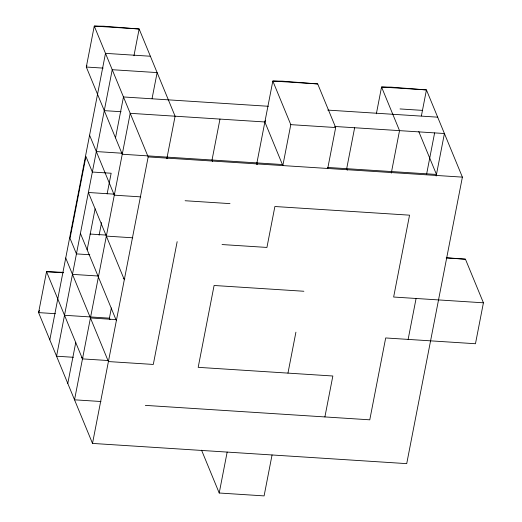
<?xml version="1.0" encoding="UTF-8"?>
<svg xmlns="http://www.w3.org/2000/svg" width="522" height="522" viewBox="0 0 522 522"><rect width="100%" height="100%" fill="white"/><g stroke="black" fill="none" stroke-linecap="round" stroke-linejoin="round"><path stroke-width="0.78" d="M49.818 339.855L105.49 53.355L150.382 56.239M87.154 249.777L95.108 208.846M67.788 383.461L75.742 342.536M115.512 137.886L123.466 96.961L268.373 106.279M133.945 55.75L139.146 28.991L103.741 26.204L94.26 26.1L86.306 67.031L122.252 154.238L282.565 164.554M99.102 235.226L101.575 222.509M107.134 193.903L111.153 173.239L92.348 172.032L85.941 156.476L70.033 238.332L76.44 253.888L89.758 254.743M110.018 319.673L109.398 318.166L111.388 307.941M152.072 98.567L157.122 72.591L112.23 69.707L56.559 356.213L73.387 357.289M376.355 113.789L381.556 87.03L391.037 87.135L426.441 89.915L462.388 177.128L406.716 463.634L92.505 443.419L148.176 156.92L94.26 26.1L139.146 28.991L175.092 116.197L166.831 158.701M177.16 241.66L153.298 364.447L108.413 361.563L65.726 257.998M219.977 119.088L212.03 160.013L212.643 161.52M256.609 164.476L272.823 81.047L282.304 81.151L317.709 83.931L335.679 127.538L327.731 168.469M272.053 454.969L264.099 495.9L219.214 493.009L227.161 452.085M317.709 83.931L272.823 81.047L290.793 124.647L282.839 165.578L264.869 121.972L265.502 120.491M287.961 373.113L295.915 332.181M354.64 127.746L346.686 168.678L347.306 170.179M324.893 416.928L332.847 376.003L198.184 367.338L214.092 285.482L303.869 291.256M391.272 173.141L399.532 130.637L381.556 87.03L426.441 89.915L421.398 115.891M426.637 173.996L434.617 132.914M436.157 176.025L444.418 133.521L334.602 126.461M408.132 339.404L416.086 298.473M446.936 257.744L465.441 259.199L483.418 302.806L475.464 343.73L385.686 337.956L369.778 419.818L145.344 405.379M86.939 65.544L86.306 67.031L103.141 68.114M39.535 310.375L38.582 312.606L92.505 443.419M400.022 108.941L422.468 110.383M327.738 110.096L437.677 117.169M104.276 110.638L121.111 111.715M264.869 121.972L130.206 113.313L74.529 399.813L100.981 401.516M290.793 124.647L335.679 127.538M96.322 151.563L122.774 153.266M327.451 167.438L436.464 174.452L418.794 131.583M148.176 156.92L462.388 177.128M114.82 194.197L88.375 192.494L124.314 279.707M140.751 196.872L114.298 195.169L89.588 135.211M185.114 200.735L230 203.619M90.038 234.039L106.07 235.07M106.344 236.101L132.797 237.804M446.206 257.959L465.441 259.199M222.046 244.55L266.931 247.435L274.885 206.51L409.548 215.168L393.64 297.031L483.418 302.806M63.371 272.758L46.536 271.675L38.582 312.606L55.417 313.689M72.46 274.37L98.116 276.001M123.238 278.624L124.843 278.728M64.513 315.281L109.398 318.166M90.436 317.957L116.086 319.608M81.406 357.805L83.011 357.909M108.132 360.539L82.483 358.888L46.536 271.675L63.26 272.347M256.915 162.903L257.529 164.391M167.138 157.129L167.751 158.616M201.551 450.16L219.214 493.009M80.421 233.425L116.367 320.632"/></g></svg>
